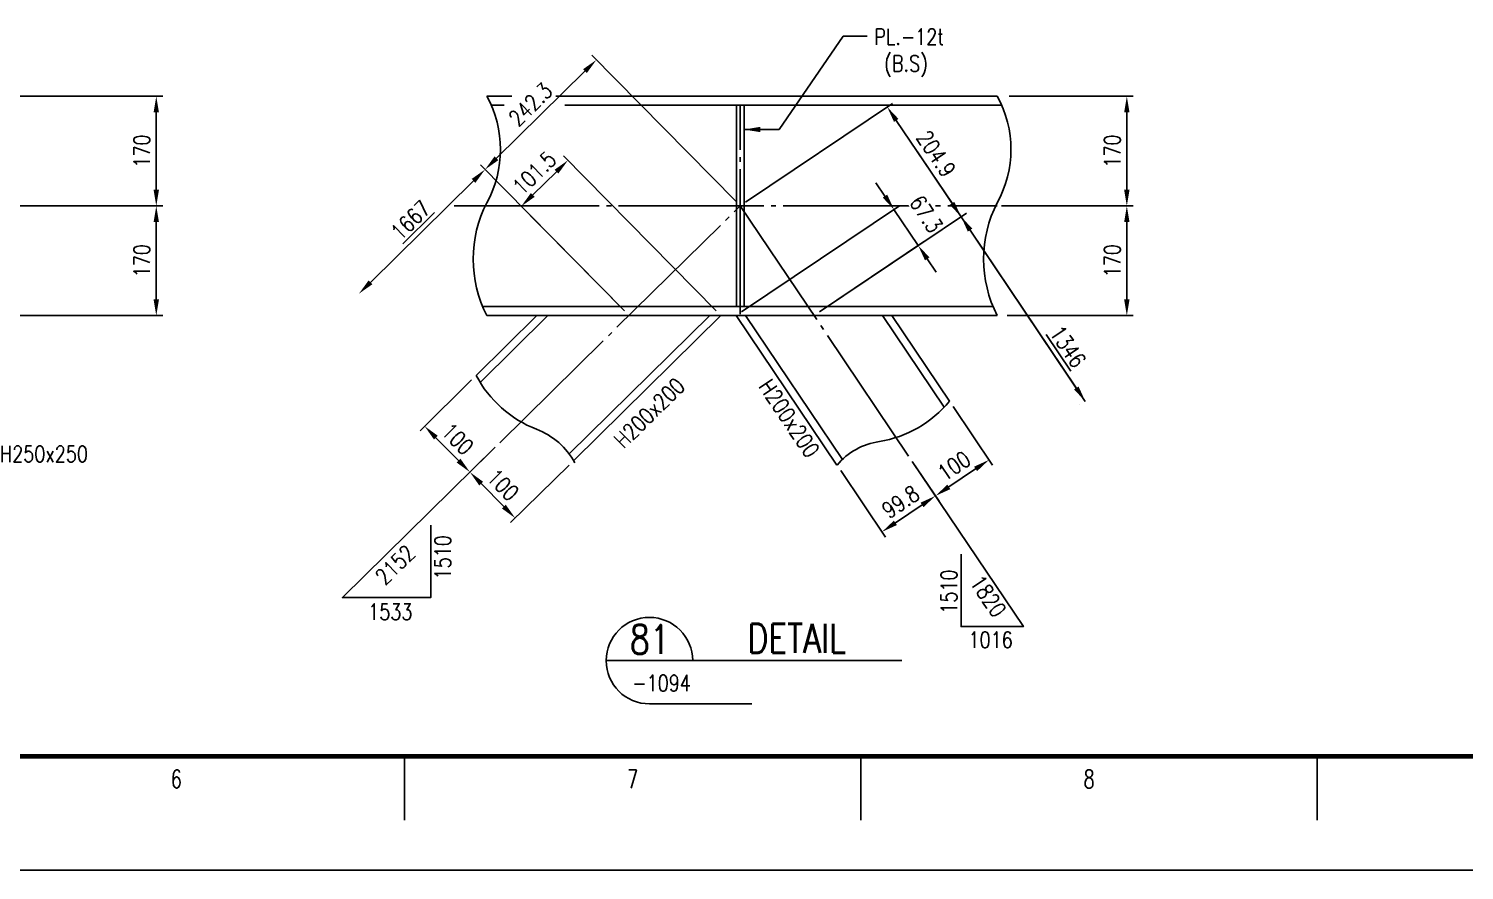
# Model space of a CAD drawing. Header units: millimetres. Extents: x 0 to 232280, y -26939 to 23794.
# Drawn here: x 161915 to 170814, y -26898 to -21680 of the extents above; entities that cross this region are included whole.
import ezdxf
from ezdxf.enums import TextEntityAlignment as Align

# ---------------------------------------------------------------- set-up
doc = ezdxf.new("R2010")
doc.units = ezdxf.units.MM
doc.header["$LTSCALE"] = 30
doc.linetypes.add('JNK-CENTER', pattern=[34, 30, -1.5, 1, -1.5])
for name, color, linetype in [('CEN-R', 1, 'JNK-CENTER'), ('CON-C', 4, 'Continuous'), ('CON-G', 3, 'Continuous'), ('CON-W', 7, 'Continuous'), ('CON-Y', 2, 'Continuous'), ('Dim-W', 7, 'Continuous'), ('TXT-Y', 2, 'Continuous')]:
    doc.layers.add(name, color=color, linetype=linetype)
doc.styles.add('ROMANS', font='ROMANS.shx', dxfattribs={"width": 0.8})
doc.styles.add('SIMPLEX', font='simplex.shx', dxfattribs={"width": 0.8})
doc.dimstyles.new('DIM40x4', dxfattribs={"dimscale": 40, "dimtxt": 2.5, "dimasz": 2.5, "dimexe": 1, "dimexo": 1, "dimgap": 1, "dimtad": 1, "dimdec": 1, "dimlfac": 0.25, "dimdsep": 46, "dimtxsty": 'SIMPLEX', "dimcen": 2.5, "dimclrd": 7, "dimclre": 7, "dimclrt": 2, "dimadec": 1, "dimazin": 2, "dimtfac": 1, "dimtdec": 1, "dimtmove": 2, "dimatfit": 3, "dimfxl": 1, "dimtfill": 1, "dimtolj": 1, "dimtzin": 0, "dimarcsym": 1})

# ---------------------------------------------------------------- blocks, each defined once
blk = doc.blocks.new('TITLE')
at = {"color": 7}
for p, q in [((452.68, 17.68), (452.68, 7.78)), ((523.41, 17.68), (523.41, 7.78)), ((594.15, 17.68), (594.15, 7.78)), ((841, 0), (0, 0))]:
    blk.add_line(p, q, dxfattribs=at)
at = {"color": 7, "const_width": 0.707}
blk.add_lwpolyline([(28.29, 17.68), (823.67, 17.68)], dxfattribs=at)
at = {"color": 7, "style": 'ROMANS', "width": 0.7}
for s, p in [('6', (417.32, 14.15)), ('7', (488.05, 14.15)), ('8', (558.78, 14.15))]:
    blk.add_text(s, height=2.83, dxfattribs=at).set_placement(p, align=Align.MIDDLE)
blk = doc.blocks.new('SECTITLE')
at = {"layer": 'CON-G'}
for p, q in [((-1.7, 0), (44.1, 0)), ((5, -6.7), (20.86, -6.7))]:
    blk.add_line(p, q, dxfattribs=at)
blk.add_arc((5, 0), 6.7, 0, 270, dxfattribs=at)
at = {"layer": 'CON-C', "style": 'SIMPLEX', "width": 0.8}
for tag, p in [('A', (5.06, 1.04)), ('ELEVATION', (27.83, 1.22))]:
    blk.add_attdef(tag, text='', height=4.5, dxfattribs=at).set_placement(p, align=Align.CENTER)
at = {"layer": 'CON-Y', "style": 'SIMPLEX', "width": 0.8}
blk.add_attdef('H0000-0000', (1.54, -4.72), '', height=2.5, dxfattribs=at)
blk.add_attdef('SCALE', text='', height=2.5, dxfattribs=at).set_placement((44.9, -3.72), align=Align.RIGHT)
blk = doc.blocks.new('*D4528')
at = {"layer": 'DEFPOINTS', "color": 0, "ltscale": 0.5, "transparency": 16777216}
for p in [(167953.2, -22098.6), (168722.4, -22098.6), (167906.2, -22778.6)]:
    blk.add_point(p, dxfattribs=at)
at = {"layer": 'Dim-W', "color": 7, "lineweight": -2, "ltscale": 0.5, "transparency": 16777216}
for p, q in [((167993.2, -22098.6), (168762.4, -22098.6)), ((168722.4, -22678.6), (168722.4, -22198.6)), ((167946.2, -22778.6), (168762.4, -22778.6))]:
    blk.add_line(p, q, dxfattribs=at)
at = {"layer": 'Dim-W', "color": 7, "ltscale": 0.5, "transparency": 16777216}
for points in [[(168705.8, -22198.6), (168739.1, -22198.6), (168722.4, -22098.6)], [(168705.8, -22678.6), (168739.1, -22678.6), (168722.4, -22778.6)]]:
    blk.add_solid(points, dxfattribs=at)
at = {"layer": 'Dim-W', "color": 2, "ltscale": 0.5, "transparency": 16777216, "insert": (168632.4, -22438.6), "char_height": 100, "attachment_point": 5, "rotation": 90, "style": 'SIMPLEX', "bg_fill": 3, "box_fill_scale": 1.1, "bg_fill_color": 256, "bg_fill_true_color": 13158600, "bg_fill_transparency": 0}
blk.add_mtext('\\A1;170', dxfattribs=at)
blk = doc.blocks.new('*D4529')
at = {"layer": 'DEFPOINTS', "color": 0, "ltscale": 0.5, "transparency": 16777216}
for p in [(168382, -22778.6), (168722.4, -22778.6), (167939.6, -23458.6)]:
    blk.add_point(p, dxfattribs=at)
at = {"layer": 'Dim-W', "color": 7, "lineweight": -2, "ltscale": 0.5, "transparency": 16777216}
for p, q in [((168422, -22778.6), (168762.4, -22778.6)), ((168722.4, -23358.6), (168722.4, -22878.6)), ((167979.6, -23458.6), (168762.4, -23458.6))]:
    blk.add_line(p, q, dxfattribs=at)
at = {"layer": 'Dim-W', "color": 7, "ltscale": 0.5, "transparency": 16777216}
for points in [[(168705.8, -22878.6), (168739.1, -22878.6), (168722.4, -22778.6)], [(168705.8, -23358.6), (168739.1, -23358.6), (168722.4, -23458.6)]]:
    blk.add_solid(points, dxfattribs=at)
at = {"layer": 'Dim-W', "color": 2, "ltscale": 0.5, "transparency": 16777216, "insert": (168632.4, -23118.6), "char_height": 100, "attachment_point": 5, "rotation": 90, "style": 'SIMPLEX', "bg_fill": 3, "box_fill_scale": 1.1, "bg_fill_color": 256, "bg_fill_true_color": 13158600, "bg_fill_transparency": 0}
blk.add_mtext('\\A1;170', dxfattribs=at)
blk = doc.blocks.new('*D4530')
at = {"layer": 'DEFPOINTS', "color": 0, "ltscale": 0.5, "transparency": 16777216}
for p in [(167369.4, -24329.5), (166926.1, -24385.6), (167535.8, -24576.8)]:
    blk.add_point(p, dxfattribs=at)
at = {"layer": 'Dim-W', "color": 7, "lineweight": -2, "ltscale": 0.5, "transparency": 16777216}
for p, q in [((167391.7, -24362.7), (167558.2, -24610)), ((166948.5, -24418.8), (167227, -24832.8)), ((167287.7, -24743.8), (167452.9, -24632.7))]:
    blk.add_line(p, q, dxfattribs=at)
at = {"layer": 'Dim-W', "color": 7, "ltscale": 0.5, "transparency": 16777216}
for points in [[(167443.6, -24618.8), (167462.2, -24646.5), (167535.8, -24576.8)], [(167278.4, -24730), (167297, -24757.6), (167204.7, -24799.6)]]:
    blk.add_solid(points, dxfattribs=at)
at = {"layer": 'Dim-W', "color": 2, "ltscale": 0.5, "transparency": 16777216, "insert": (167320, -24613.6), "char_height": 100, "attachment_point": 5, "rotation": 33.93455, "style": 'SIMPLEX', "bg_fill": 3, "box_fill_scale": 1.1, "bg_fill_color": 256, "bg_fill_true_color": 13158600, "bg_fill_transparency": 0}
blk.add_mtext('\\A1;99.8', dxfattribs=at)
blk = doc.blocks.new('*D4531')
at = {"layer": 'DEFPOINTS', "color": 0, "ltscale": 0.5, "transparency": 16777216}
for p in [(167622.8, -23989.6), (167369.4, -24329.5), (167535.8, -24576.8)]:
    blk.add_point(p, dxfattribs=at)
at = {"layer": 'Dim-W', "color": 7, "lineweight": -2, "ltscale": 0.5, "transparency": 16777216}
for p, q in [((167645.1, -24022.8), (167890, -24386.7)), ((167391.7, -24362.7), (167558.2, -24610)), ((167784.7, -24409.4), (167618.8, -24521))]:
    blk.add_line(p, q, dxfattribs=at)
at = {"layer": 'Dim-W', "color": 7, "ltscale": 0.5, "transparency": 16777216}
for points in [[(167775.4, -24395.5), (167794, -24423.2), (167867.7, -24353.5)], [(167609.5, -24507.2), (167628.1, -24534.8), (167535.8, -24576.8)]]:
    blk.add_solid(points, dxfattribs=at)
at = {"layer": 'Dim-W', "color": 2, "ltscale": 0.5, "transparency": 16777216, "insert": (167651.5, -24390.5), "char_height": 100, "attachment_point": 5, "rotation": 33.93455, "style": 'SIMPLEX', "bg_fill": 3, "box_fill_scale": 1.1, "bg_fill_color": 256, "bg_fill_true_color": 13158600, "bg_fill_transparency": 0}
blk.add_mtext('\\A1;100', dxfattribs=at)
blk = doc.blocks.new('*D4532')
at = {"layer": 'DEFPOINTS', "color": 0, "ltscale": 0.5, "transparency": 16777216}
for p in [(164688.6, -23829.8), (164835, -24247.1), (164649.9, -24429.4)]:
    blk.add_point(p, dxfattribs=at)
at = {"layer": 'Dim-W', "color": 7, "lineweight": -2, "ltscale": 0.5, "transparency": 16777216}
for p, q in [((164660.1, -23857.9), (164340.7, -24172.5)), ((164439.3, -24215.7), (164579.7, -24358.2)), ((164806.5, -24275.2), (164621.4, -24457.5))]:
    blk.add_line(p, q, dxfattribs=at)
at = {"layer": 'Dim-W', "color": 7, "ltscale": 0.5, "transparency": 16777216}
for points in [[(164451.2, -24204), (164427.5, -24227.4), (164369.2, -24144.5)], [(164591.6, -24346.5), (164567.8, -24369.9), (164649.9, -24429.4)]]:
    blk.add_solid(points, dxfattribs=at)
at = {"layer": 'Dim-W', "color": 2, "ltscale": 0.5, "transparency": 16777216, "insert": (164573.6, -24223.8), "char_height": 100, "attachment_point": 5, "rotation": 314.56695, "style": 'SIMPLEX', "bg_fill": 3, "box_fill_scale": 1.1, "bg_fill_color": 256, "bg_fill_true_color": 13158600, "bg_fill_transparency": 0}
blk.add_mtext('\\A1;100', dxfattribs=at)
blk = doc.blocks.new('*D4533')
at = {"layer": 'DEFPOINTS', "color": 0, "ltscale": 0.5, "transparency": 16777216}
for p in [(164835, -24247.1), (165293.2, -24357.2), (164930.6, -24714.4)]:
    blk.add_point(p, dxfattribs=at)
at = {"layer": 'Dim-W', "color": 7, "lineweight": -2, "ltscale": 0.5, "transparency": 16777216}
for p, q in [((164806.5, -24275.2), (164621.4, -24457.5)), ((165264.7, -24385.3), (164902.1, -24742.5)), ((164720, -24500.7), (164860.4, -24643.2))]:
    blk.add_line(p, q, dxfattribs=at)
at = {"layer": 'Dim-W', "color": 7, "ltscale": 0.5, "transparency": 16777216}
for points in [[(164731.9, -24489), (164708.2, -24512.4), (164649.9, -24429.4)], [(164872.3, -24631.5), (164848.5, -24654.8), (164930.6, -24714.4)]]:
    blk.add_solid(points, dxfattribs=at)
at = {"layer": 'Dim-W', "color": 2, "ltscale": 0.5, "transparency": 16777216, "insert": (164854.3, -24508.8), "char_height": 100, "attachment_point": 5, "rotation": 314.56695, "style": 'SIMPLEX', "bg_fill": 3, "box_fill_scale": 1.1, "bg_fill_color": 256, "bg_fill_true_color": 13158600, "bg_fill_transparency": 0}
blk.add_mtext('\\A1;100', dxfattribs=at)
blk = doc.blocks.new('*D4534')
at = {"layer": 'DEFPOINTS', "color": 0, "ltscale": 0.5, "transparency": 16777216}
for p in [(166325.9, -22778.6), (167694.7, -22845.4), (166783.4, -23458.6)]:
    blk.add_point(p, dxfattribs=at)
at = {"layer": 'Dim-W', "color": 7, "lineweight": -2, "ltscale": 0.5, "transparency": 16777216}
for p, q in [((166359.1, -22756.2), (167270.3, -22143.1)), ((167293, -22248.4), (167638.9, -22762.5)), ((166816.6, -23436.2), (167727.9, -22823.1))]:
    blk.add_line(p, q, dxfattribs=at)
at = {"layer": 'Dim-W', "color": 7, "ltscale": 0.5, "transparency": 16777216}
for points in [[(167306.8, -22239.1), (167279.1, -22257.7), (167237.1, -22165.4)], [(167652.7, -22753.1), (167625, -22771.8), (167694.7, -22845.4)]]:
    blk.add_solid(points, dxfattribs=at)
at = {"layer": 'Dim-W', "color": 2, "ltscale": 0.5, "transparency": 16777216, "insert": (167540.6, -22455.2), "char_height": 100, "attachment_point": 5, "rotation": 303.93455, "style": 'SIMPLEX', "bg_fill": 3, "box_fill_scale": 1.1, "bg_fill_color": 256, "bg_fill_true_color": 13158600, "bg_fill_transparency": 0}
blk.add_mtext('\\A1;204.9', dxfattribs=at)
blk = doc.blocks.new('*D4535')
at = {"layer": 'DEFPOINTS', "color": 0, "ltscale": 0.5, "transparency": 16777216}
for p in [(167694.7, -22845.4), (167694.7, -22845.4), (168465.1, -23990.4)]:
    blk.add_point(p, dxfattribs=at)
at = {"layer": 'Dim-W', "color": 7, "lineweight": -2, "ltscale": 0.5, "transparency": 16777216}
for p, q in [((168409.3, -23907.5), (167750.5, -22928.4)), ((168431.9, -24012.8), (168431.9, -24012.8))]:
    blk.add_line(p, q, dxfattribs=at)
at = {"layer": 'Dim-W', "color": 7, "ltscale": 0.5, "transparency": 16777216}
for points in [[(167764.3, -22919.1), (167736.7, -22937.7), (167694.7, -22845.4)], [(168423.1, -23898.2), (168395.5, -23916.8), (168465.1, -23990.4)]]:
    blk.add_solid(points, dxfattribs=at)
at = {"layer": 'Dim-W', "color": 2, "ltscale": 0.5, "transparency": 16777216, "insert": (168357.3, -23651.1), "char_height": 100, "attachment_point": 5, "rotation": 303.93455, "style": 'SIMPLEX', "bg_fill": 3, "box_fill_scale": 1.1, "bg_fill_color": 256, "bg_fill_true_color": 13158600, "bg_fill_transparency": 0}
blk.add_mtext('\\A1;\\L1346', dxfattribs=at)
blk = doc.blocks.new('*D4536')
at = {"layer": 'DEFPOINTS', "color": 0, "ltscale": 0.5, "transparency": 16777216}
for p in [(167429.2, -23024.1), (166301.3, -23458.6), (166783.4, -23458.6)]:
    blk.add_point(p, dxfattribs=at)
at = {"layer": 'Dim-W', "color": 7, "lineweight": -2, "ltscale": 0.5, "transparency": 16777216}
for p, q in [((167223.1, -22717.8), (167167.3, -22634.8)), ((166334.5, -23436.2), (167312.1, -22778.4)), ((166816.6, -23436.2), (167462.4, -23001.7)), ((167485, -23107), (167540.8, -23190))]:
    blk.add_line(p, q, dxfattribs=at)
at = {"layer": 'Dim-W', "color": 7, "ltscale": 0.5, "transparency": 16777216}
for points in [[(167236.9, -22708.5), (167209.3, -22727.1), (167278.9, -22800.8)], [(167498.8, -23097.7), (167471.2, -23116.3), (167429.2, -23024.1)]]:
    blk.add_solid(points, dxfattribs=at)
at = {"layer": 'Dim-W', "color": 2, "ltscale": 0.5, "transparency": 16777216, "insert": (167478.5, -22828.7), "char_height": 100, "attachment_point": 5, "rotation": 303.93455, "style": 'SIMPLEX', "bg_fill": 3, "box_fill_scale": 1.1, "bg_fill_color": 256, "bg_fill_true_color": 13158600, "bg_fill_transparency": 0}
blk.add_mtext('\\A1;67.3', dxfattribs=at)
at = {"layer": 'Dim-W', "color": 7, "lineweight": -2, "ltscale": 0.5, "transparency": 16777216}
blk.add_line((167278.9, -22800.8), (167429.2, -23024.1), dxfattribs=at)
blk = doc.blocks.new('*D4537')
at = {"layer": 'DEFPOINTS', "color": 0, "ltscale": 0.5, "transparency": 16777216}
for p in [(165434, -21873.1), (166325.9, -22778.6), (165635.5, -23458.6)]:
    blk.add_point(p, dxfattribs=at)
at = {"layer": 'Dim-W', "color": 7, "lineweight": -2, "ltscale": 0.5, "transparency": 16777216}
for p, q in [((166297.8, -22750.1), (165405.9, -21844.6)), ((164814.8, -22482.9), (165362.7, -21943.2)), ((165607.4, -23430.1), (164715.5, -22524.6))]:
    blk.add_line(p, q, dxfattribs=at)
at = {"layer": 'Dim-W', "color": 7, "ltscale": 0.5, "transparency": 16777216}
for points in [[(165351, -21931.4), (165374.4, -21955.1), (165434, -21873.1)], [(164803.1, -22471), (164826.5, -22494.8), (164743.6, -22553.1)]]:
    blk.add_solid(points, dxfattribs=at)
at = {"layer": 'Dim-W', "color": 2, "ltscale": 0.5, "transparency": 16777216, "insert": (165025.6, -22149), "char_height": 100, "attachment_point": 5, "rotation": 44.56695, "style": 'SIMPLEX', "bg_fill": 3, "box_fill_scale": 1.1, "bg_fill_color": 256, "bg_fill_true_color": 13158600, "bg_fill_transparency": 0}
blk.add_mtext('\\A1;242.3', dxfattribs=at)
blk = doc.blocks.new('*D4538')
at = {"layer": 'DEFPOINTS', "color": 0, "ltscale": 0.5, "transparency": 16777216}
for p in [(164743.6, -22553.1), (164743.6, -22553.1), (163962.1, -23322.8)]:
    blk.add_point(p, dxfattribs=at)
at = {"layer": 'Dim-W', "color": 7, "lineweight": -2, "ltscale": 0.5, "transparency": 16777216}
blk.add_line((164033.4, -23252.6), (164672.4, -22623.2), dxfattribs=at)
at = {"layer": 'Dim-W', "color": 7, "ltscale": 0.5, "transparency": 16777216}
for points in [[(164660.7, -22611.4), (164684, -22635.1), (164743.6, -22553.1)], [(164021.7, -23240.8), (164045.1, -23264.5), (163962.1, -23322.8)]]:
    blk.add_solid(points, dxfattribs=at)
at = {"layer": 'Dim-W', "color": 2, "ltscale": 0.5, "transparency": 16777216, "insert": (164282.7, -22866.7), "char_height": 100, "attachment_point": 5, "rotation": 44.56695, "style": 'SIMPLEX', "bg_fill": 3, "box_fill_scale": 1.1, "bg_fill_color": 256, "bg_fill_true_color": 13158600, "bg_fill_transparency": 0}
blk.add_mtext('\\A1;\\L1667', dxfattribs=at)
blk = doc.blocks.new('*D4539')
at = {"layer": 'DEFPOINTS', "color": 0, "ltscale": 0.5, "transparency": 16777216}
for p in [(164968.2, -22781), (165635.5, -23458.6), (166205.5, -23458.6)]:
    blk.add_point(p, dxfattribs=at)
at = {"layer": 'Dim-W', "color": 7, "lineweight": -2, "ltscale": 0.5, "transparency": 16777216}
for p, q in [((166177.4, -23430.1), (165229.4, -22467.6)), ((165186.2, -22566.3), (165039.4, -22710.9)), ((165607.4, -23430.1), (164940.1, -22752.6))]:
    blk.add_line(p, q, dxfattribs=at)
at = {"layer": 'Dim-W', "color": 7, "ltscale": 0.5, "transparency": 16777216}
for points in [[(165174.5, -22554.4), (165197.9, -22578.1), (165257.5, -22496.1)], [(165027.7, -22699), (165051.1, -22722.7), (164968.2, -22781)]]:
    blk.add_solid(points, dxfattribs=at)
at = {"layer": 'Dim-W', "color": 2, "ltscale": 0.5, "transparency": 16777216, "insert": (165049.7, -22574.4), "char_height": 100, "attachment_point": 5, "rotation": 44.56695, "style": 'SIMPLEX', "bg_fill": 3, "box_fill_scale": 1.1, "bg_fill_color": 256, "bg_fill_true_color": 13158600, "bg_fill_transparency": 0}
blk.add_mtext('\\A1;101.5', dxfattribs=at)
blk = doc.blocks.new('*D4443')
at = {"layer": 'DEFPOINTS', "color": 0, "ltscale": 0.5, "transparency": 16777216}
for p in [(161762.4, -22098.6), (162705.6, -22098.6), (160779.2, -22778.6)]:
    blk.add_point(p, dxfattribs=at)
at = {"layer": 'Dim-W', "color": 7, "lineweight": -2, "ltscale": 0.5, "transparency": 16777216}
for p, q in [((161802.4, -22098.6), (162745.6, -22098.6)), ((162705.6, -22678.6), (162705.6, -22198.6)), ((160819.2, -22778.6), (162745.6, -22778.6))]:
    blk.add_line(p, q, dxfattribs=at)
at = {"layer": 'Dim-W', "color": 7, "ltscale": 0.5, "transparency": 16777216}
for points in [[(162688.9, -22198.6), (162722.3, -22198.6), (162705.6, -22098.6)], [(162688.9, -22678.6), (162722.3, -22678.6), (162705.6, -22778.6)]]:
    blk.add_solid(points, dxfattribs=at)
at = {"layer": 'Dim-W', "color": 2, "ltscale": 0.5, "transparency": 16777216, "insert": (162615.6, -22438.6), "char_height": 100, "attachment_point": 5, "rotation": 90, "style": 'SIMPLEX', "bg_fill": 3, "box_fill_scale": 1.1, "bg_fill_color": 256, "bg_fill_true_color": 13158600, "bg_fill_transparency": 0}
blk.add_mtext('\\A1;170', dxfattribs=at)
blk = doc.blocks.new('*D4444')
at = {"layer": 'DEFPOINTS', "color": 0, "ltscale": 0.5, "transparency": 16777216}
for p in [(162365.1, -22778.6), (162705.6, -22778.6), (161783.9, -23458.6)]:
    blk.add_point(p, dxfattribs=at)
at = {"layer": 'Dim-W', "color": 7, "lineweight": -2, "ltscale": 0.5, "transparency": 16777216}
for p, q in [((162405.1, -22778.6), (162745.6, -22778.6)), ((162705.6, -23358.6), (162705.6, -22878.6)), ((161823.9, -23458.6), (162745.6, -23458.6))]:
    blk.add_line(p, q, dxfattribs=at)
at = {"layer": 'Dim-W', "color": 7, "ltscale": 0.5, "transparency": 16777216}
for points in [[(162688.9, -22878.6), (162722.3, -22878.6), (162705.6, -22778.6)], [(162688.9, -23358.6), (162722.3, -23358.6), (162705.6, -23458.6)]]:
    blk.add_solid(points, dxfattribs=at)
at = {"layer": 'Dim-W', "color": 2, "ltscale": 0.5, "transparency": 16777216, "insert": (162615.6, -23118.6), "char_height": 100, "attachment_point": 5, "rotation": 90, "style": 'SIMPLEX', "bg_fill": 3, "box_fill_scale": 1.1, "bg_fill_color": 256, "bg_fill_true_color": 13158600, "bg_fill_transparency": 0}
blk.add_mtext('\\A1;170', dxfattribs=at)

msp = doc.modelspace()

# ---------------------------------------------------------------- linework, layer by layer
at = {"layer": 'CEN-R'}
for p, q in [((164552.07, -22778.57), (167918.97, -22778.57)), ((164834.98, -24247.09), (166325.87, -22778.57)), ((167369.39, -24329.48), (166325.87, -22778.57))]:
    msp.add_line(p, q, dxfattribs=at)
at = {"layer": 'CON-G'}
for p, q in [((164754.55, -22098.57), (164910.25, -22098.57)), ((164782.23, -22154.57), (164862.28, -22154.57)), ((165183, -22098.57), (167918.97, -22098.57)), ((165238.16, -22154.57), (167946.65, -22154.57)), ((164728.65, -23402.57), (167893.06, -23402.57)), ((164688.63, -23829.79), (165065.5, -23458.57)), ((164713.27, -23872.89), (165133.9, -23458.57)), ((164754.55, -23458.57), (167918.97, -23458.57)), ((164754.55, -23458.57), (167918.97, -23458.57)), ((165265.92, -24316.7), (166137.12, -23458.57)), ((165293.17, -24357.24), (166205.52, -23458.57)), ((166925.37, -24386.1), (166301.29, -23458.57)), ((166959.19, -24350.38), (166359.14, -23458.57)), ((167589.95, -24026.72), (167207.67, -23458.57)), ((167622.82, -23989.6), (167265.52, -23458.57))]:
    msp.add_line(p, q, dxfattribs=at)
at = {"layer": 'CON-W'}
for points in [[(164754.55, -22098.57, -0.2579286), (164754.55, -22758.57, 0.2412572), (164754.55, -23458.57)], [(167918.97, -22098.57, -0.2579286), (167918.97, -22758.57, 0.2412572), (167918.97, -23458.57)], [(165301.03, -24370.91, 0.1765898), (165062.79, -24163.38, -0.1809826), (164688.63, -23829.79)], [(166926.12, -24385.59, -0.1859105), (167188.47, -24239.84, 0.1809826), (167622.82, -23989.6)]]:
    msp.add_lwpolyline(points, format="xyb", dxfattribs=at)
at = {"layer": 'Dim-W', "ltscale": 0.5}
for p, q in [((166568.04, -22304.85, 0), (166963.06, -21726.13)), ((166963.06, -21726.13), (167112.71, -21726.13))]:
    msp.add_line(p, q, dxfattribs=at)

# ---------------------------------------------------------------- block references
at = {"linetype": 'ByBlock', "xscale": 39.99999999599994, "yscale": 39.99999999599994, "zscale": 39.99999999599994}
msp.add_blockref('TITLE', (146137.22, -26898.29), dxfattribs=at)
at = {"layer": 'CON-W'}
ref = msp.add_blockref('SECTITLE', (165563.02, -25598.4), dxfattribs=dict(at, xscale=40, yscale=40, zscale=40))
ref.add_attrib('H0000-0000', '-1094', (165656.23, -25787.2), dxfattribs={"layer": 'CON-Y', "height": 100, "style": 'SIMPLEX', "width": 0.8})
ref.add_attrib('A', '81', dxfattribs={"layer": 'CON-C', "height": 180, "style": 'SIMPLEX', "width": 0.8}).set_placement((165765.42, -25556.8), align=Align.CENTER)
ref.add_attrib('ELEVATION', 'DETAIL', dxfattribs={"layer": 'CON-C', "height": 180, "style": 'SIMPLEX', "width": 0.8}).set_placement((166676.22, -25549.6), align=Align.CENTER)

# ---------------------------------------------------------------- texts
at = {"layer": 'CON-W', "color": 2, "style": 'SIMPLEX', "width": 0.8}
msp.add_text('H250x250', height=100, dxfattribs=at).set_placement((161736.84, -24366.78))
at = {"layer": 'CON-Y', "style": 'SIMPLEX', "width": 0.8}
msp.add_text('PL.-12t', height=100, dxfattribs=at).set_placement((167372.86, -21779.74), align=Align.CENTER)
for p in [(164532.24, -25094.8), (167669.88, -25307.67)]:
    msp.add_text('1510', height=100, rotation=90, dxfattribs=at).set_placement(p)
for s, p in [('1533', (164019.4, -25345.67)), ('1016', (167740.74, -25518.96))]:
    msp.add_text(s, height=100, dxfattribs=at).set_placement(p)
at = {"layer": 'Dim-W', "color": 2, "ltscale": 0.5, "style": 'SIMPLEX', "width": 0.8}
msp.add_text('H200x200', height=100, rotation=44.566948, dxfattribs=at).set_placement((165603.55, -24288.96))
at = {"layer": 'Dim-W', "color": 2, "style": 'SIMPLEX', "width": 0.8}
msp.add_text('H200x200', height=100, rotation=303.934547, dxfattribs=at).set_placement((166435.87, -23898))
at = {"layer": 'Dim-W', "color": 2, "ltscale": 0.5, "insert": (164186.51, -25004.2), "char_height": 100, "attachment_point": 5, "rotation": 44.566948, "style": 'SIMPLEX'}
msp.add_mtext('2152', dxfattribs=at)
at = {"layer": 'Dim-W', "color": 2, "insert": (167862.92, -25198.81), "char_height": 100, "attachment_point": 5, "rotation": 303.934547, "style": 'SIMPLEX'}
msp.add_mtext('1820', dxfattribs=at)
at = {"layer": 'TXT-Y', "style": 'ROMANS', "width": 0.8}
msp.add_text('(B.S)', height=100, dxfattribs=at).set_placement((167218.26, -21895.12), align=Align.MIDDLE_LEFT)

# ---------------------------------------------------------------- next in the draw order: dimensions: what is measured, and where the dimension line sits
at = {"layer": 'Dim-W', "ltscale": 0.5}
for base, p1, p2, angle, picture, middle in [((162705.58, -22098.57), (160779.23, -22778.57), (161762.45, -22098.57), 90, '*D4443', (162615.58, -22438.57)), ((168722.42, -22098.57), (167906.16, -22778.57), (167953.2, -22098.57), 90, '*D4528', (168632.42, -22438.57)), ((164649.87, -24429.42), (164688.63, -23829.79), (164834.98, -24247.09), 314.566948, '*D4532', (164573.64, -24223.78)), ((167535.82, -24576.84), (166926.12, -24385.59), (167369.39, -24329.48), 33.934547, '*D4530', (167320.02, -24613.56))]:
    dim = msp.add_linear_dim(base=base, p1=p1, p2=p2, angle=angle, dimstyle='DIM40x4', dxfattribs=at)
    dim.commit()
    dim.dimension.update_dxf_attribs({"geometry": picture, "text_midpoint": middle})

# ---------------------------------------------------------------- next in the draw order: dimensions: what is measured, and where the dimension line sits
for base, p1, p2, angle, picture, middle in [((162705.58, -22778.57), (161783.88, -23458.57), (162365.13, -22778.57), 90, '*D4444', (162615.58, -23118.57)), ((168722.42, -22778.57), (167939.63, -23458.57), (168381.97, -22778.57), 90, '*D4529', (168632.42, -23118.57)), ((167535.82, -24576.84), (167622.82, -23989.6), (167369.39, -24329.48), 33.934547, '*D4531', (167651.52, -24390.52)), ((164930.57, -24714.4), (164834.98, -24247.09), (165293.17, -24357.24), 314.566948, '*D4533', (164854.34, -24508.75))]:
    dim = msp.add_linear_dim(base=base, p1=p1, p2=p2, angle=angle, dimstyle='DIM40x4', dxfattribs=at)
    dim.commit()
    dim.dimension.update_dxf_attribs({"geometry": picture, "text_midpoint": middle})

# ---------------------------------------------------------------- next in the draw order: linework, layer by layer
msp.add_line((167423.76, -22442.78), (168465.1, -23990.44), dxfattribs=at)
for points in [[(164806.48, -24275.16), (163859.87, -25207.57), (164407.25, -25207.57), (164407.25, -24759.03)], [(167391.72, -24362.66), (168080.88, -25386.9), (167695.32, -25386.9), (167695.32, -24938.37)]]:
    msp.add_lwpolyline(points, dxfattribs=at)

# ---------------------------------------------------------------- next in the draw order: dimensions: what is measured, and where the dimension line sits
dim = msp.add_linear_dim(base=(167694.68, -22845.42), p1=(166325.87, -22778.57), p2=(166783.4, -23458.57), angle=303.934547, dimstyle='DIM40x4', dxfattribs=at)
dim.commit()
dim.dimension.update_dxf_attribs({"geometry": '*D4534', "text_midpoint": (167540.58, -22455.18)})

# ---------------------------------------------------------------- next in the draw order: dimensions: what is measured, and where the dimension line sits
dim = msp.add_linear_dim(base=(167429.18, -23024.06), p1=(166301.29, -23458.57), p2=(166783.4, -23458.57), angle=303.934547, dimstyle='DIM40x4', dxfattribs=at)
dim.commit()
dim.dimension.update_dxf_attribs({"geometry": '*D4536', "text_midpoint": (167478.51, -22828.67)})
dim = msp.add_linear_dim(base=(167694.68, -22845.42), p1=(168465.1, -23990.44), p2=(167694.68, -22845.42), angle=303.934547, text='%%U1346', dimstyle='DIM40x4', dxfattribs=at)
dim.commit()
dim.dimension.update_dxf_attribs({"geometry": '*D4535', "text_midpoint": (168357.28, -23651.05), "dimtype": 160})

# ---------------------------------------------------------------- next in the draw order: dimensions: what is measured, and where the dimension line sits
dim = msp.add_linear_dim(base=(165433.95, -21873.07), p1=(165635.51, -23458.57), p2=(166325.87, -22778.57), angle=44.566948, dimstyle='DIM40x4', dxfattribs=at)
dim.commit()
dim.dimension.update_dxf_attribs({"geometry": '*D4537', "text_midpoint": (165025.62, -22148.95)})

# ---------------------------------------------------------------- next in the draw order: linework, layer by layer
at = {"layer": 'CEN-R'}
msp.add_line((166325.87, -23450.57, 0), (166325.87, -22154.57, 0), dxfattribs=at)
at = {"layer": 'CON-G'}
for p, q in [((166301.87, -23402.57, 0), (166301.87, -22154.57, 0)), ((166349.87, -23402.57, 0), (166349.87, -22154.57, 0))]:
    msp.add_line(p, q, dxfattribs=at)

# ---------------------------------------------------------------- next in the draw order: dimensions: what is measured, and where the dimension line sits
at = {"layer": 'Dim-W', "ltscale": 0.5}
dim = msp.add_linear_dim(base=(164968.15, -22781.05), p1=(166205.52, -23458.57), p2=(165635.51, -23458.57), angle=44.566948, dimstyle='DIM40x4', dxfattribs=at)
dim.commit()
dim.dimension.update_dxf_attribs({"geometry": '*D4539', "text_midpoint": (165049.65, -22574.44)})
dim = msp.add_linear_dim(base=(164743.6, -22553.07), p1=(163962.12, -23322.82), p2=(164743.6, -22553.07), angle=44.566948, text='%%U1667', dimstyle='DIM40x4', dxfattribs=at)
dim.commit()
dim.dimension.update_dxf_attribs({"geometry": '*D4538', "text_midpoint": (164282.68, -22866.7)})

# ---------------------------------------------------------------- next in the draw order: leaders
at = {"layer": 'CON-W'}
msp.add_leader([(166349.87, -22304.85, 0), (166568.04, -22304.85, 0)], dimstyle='DIM40x4', dxfattribs=at)

doc.saveas('drawing.dxf')
